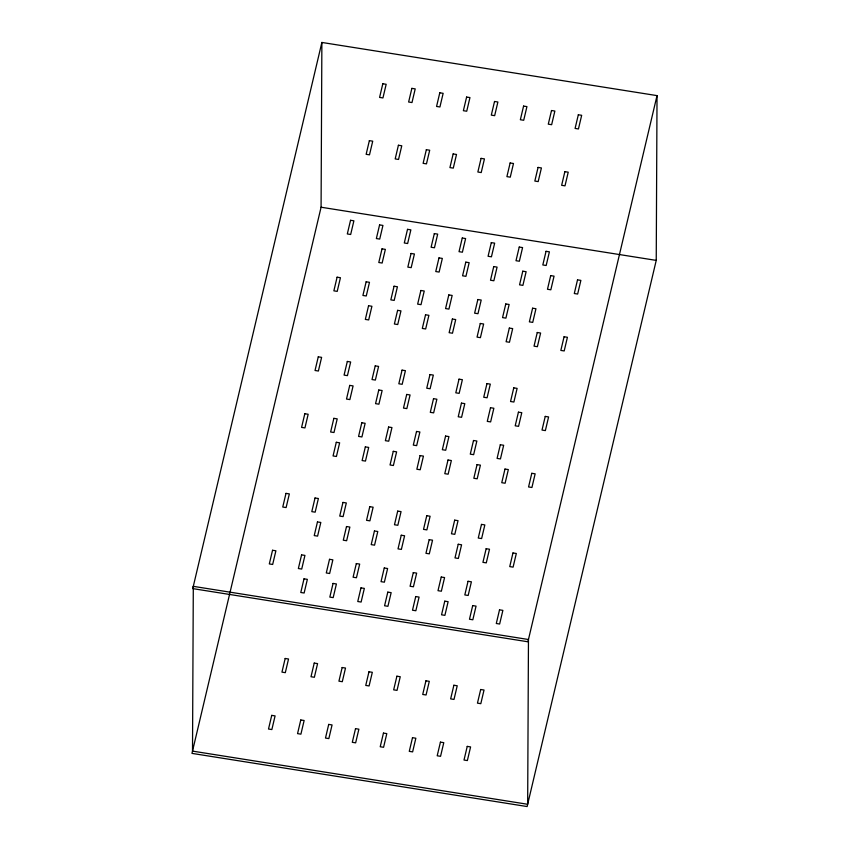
<?xml version="1.0" encoding="UTF-8"?>
<svg xmlns="http://www.w3.org/2000/svg" width="849" height="849" viewBox="0 0 849 849"><rect width="100%" height="100%" fill="white"/><g stroke="black" fill="none" stroke-linecap="round" stroke-linejoin="round"><path stroke-width="1.27" d="M321.081 207.22L321.877 42.45L657.03 95.619L656.235 260.388L527.123 806.55L191.97 753.381L321.081 207.22L656.235 260.388M321.877 42.45L192.765 588.612L527.919 641.78L657.03 95.619M193.307 586.341L192.511 751.11L527.664 804.279L528.46 639.509L193.307 586.341M272.54 550.269L269.313 563.927L272.667 564.458L275.893 550.799L272.54 550.269M285.986 493.375L282.759 507.033L286.113 507.564L289.339 493.906L285.986 493.375M304.812 413.728L301.586 427.387L304.94 427.917L308.166 414.259L304.812 413.728M318.269 356.835L315.032 370.493L318.386 371.024L321.612 357.365L318.269 356.835M337.095 277.188L333.869 290.846L337.212 291.377L340.438 277.719L337.095 277.188M350.541 220.294L347.315 233.953L350.669 234.483L353.895 220.825L350.541 220.294M369.368 140.647L366.142 154.306L369.495 154.836L372.722 141.178L369.368 140.647M382.814 83.754L379.588 97.412L382.941 97.943L386.168 84.284L382.814 83.754M301.586 554.875L298.36 568.533L301.713 569.063L304.94 555.405L301.586 554.875M315.032 497.992L311.806 511.639L315.159 512.17L318.386 498.522L315.032 497.992M333.859 418.334L330.632 431.992L333.986 432.523L337.212 418.865L333.859 418.334M347.315 361.441L344.078 375.099L347.432 375.629L350.658 361.982L347.315 361.441M366.142 281.794L362.916 295.452L366.259 295.983L369.485 282.324L366.142 281.794M379.588 224.9L376.362 238.558L379.715 239.089L382.941 225.431L379.588 224.9M398.414 145.253L395.188 158.912L398.542 159.442L401.768 145.784L398.414 145.253M411.861 88.36L408.634 102.018L411.988 102.549L415.214 88.89L411.861 88.36M271.733 715.367L268.507 729.026L271.86 729.556L275.087 715.898L271.733 715.367M285.179 658.474L281.953 672.132L285.306 672.663L288.533 659.004L285.179 658.474M304.016 578.827L300.779 592.485L304.133 593.016L307.359 579.358L304.016 578.827M317.462 521.933L314.236 535.592L317.59 536.122L320.816 522.464L317.462 521.933M336.289 442.287L333.063 455.945L336.416 456.475L339.642 442.817L336.289 442.287M349.735 385.393L346.509 399.051L349.862 399.582L353.088 385.924L349.735 385.393M368.562 305.746L365.335 319.404L368.689 319.935L371.915 306.277L368.562 305.746M382.018 248.853L378.792 262.511L382.135 263.041L385.361 249.383L382.018 248.853M329.518 559.311L326.281 572.958L329.635 573.5L332.861 559.841L329.518 559.311M342.964 502.417L339.738 516.075L343.092 516.606L346.318 502.948L342.964 502.417M361.791 422.77L358.565 436.418L361.918 436.948L365.144 423.301L361.791 422.77M375.237 365.877L372.011 379.535L375.364 380.065L378.59 366.407L375.237 365.877M394.063 286.23L390.837 299.877L394.191 300.408L397.417 286.76L394.063 286.23M407.52 229.336L404.294 242.984L407.637 243.525L410.863 229.867L407.52 229.336M426.347 149.689L423.12 163.337L426.463 163.868L429.7 150.22L426.347 149.689M439.793 92.796L436.566 106.443L439.92 106.974L443.146 93.326L439.793 92.796M300.779 719.973L297.553 733.632L300.907 734.162L304.133 720.504L300.779 719.973M314.226 663.08L310.999 676.738L314.353 677.269L317.579 663.621L314.226 663.08M333.063 583.433L329.826 597.091L333.179 597.622L336.406 583.963L333.063 583.433M346.509 526.539L343.283 540.197L346.636 540.728L349.862 527.07L346.509 526.539M365.335 446.892L362.109 460.551L365.463 461.081L368.689 447.423L365.335 446.892M378.781 389.999L375.555 403.657L378.909 404.188L382.135 390.529L378.781 389.999M397.608 310.352L394.382 324.01L397.735 324.541L400.961 310.883L397.608 310.352M411.065 253.458L407.838 267.117L411.181 267.647L414.418 253.989L411.065 253.458M356.325 563.566L353.099 577.214L356.453 577.745L359.679 564.097L356.325 563.566M369.771 506.673L366.545 520.32L369.899 520.851L373.125 507.203L369.771 506.673M388.598 427.026L385.372 440.673L388.725 441.204L391.951 427.556L388.598 427.026M402.055 370.132L398.828 383.78L402.171 384.31L405.408 370.663L402.055 370.132M420.881 290.475L417.655 304.133L421.008 304.664L424.235 291.016L420.881 290.475M434.327 233.592L431.101 247.239L434.455 247.77L437.681 234.122L434.327 233.592M453.154 153.934L449.928 167.593L453.281 168.123L456.507 154.465L453.154 153.934M466.61 97.051L463.374 110.699L466.727 111.23L469.953 97.582L466.61 97.051M328.712 724.409L325.485 738.057L328.839 738.598L332.065 724.94L328.712 724.409M342.158 667.516L338.931 681.174L342.285 681.705L345.511 668.046L342.158 667.516M360.984 587.869L357.758 601.516L361.112 602.047L364.338 588.399L360.984 587.869M374.441 530.975L371.204 544.623L374.558 545.164L377.784 531.506L374.441 530.975M393.267 451.328L390.041 464.976L393.384 465.507L396.621 451.859L393.267 451.328M406.713 394.435L403.487 408.082L406.841 408.613L410.067 394.965L406.713 394.435M425.54 314.788L422.314 328.436L425.667 328.966L428.894 315.319L425.54 314.788M438.986 257.894L435.76 271.542L439.113 272.073L442.34 258.425L438.986 257.894M384.257 567.992L381.031 581.65L384.374 582.181L387.611 568.522L384.257 567.992M397.703 511.098L394.477 524.756L397.831 525.287L401.057 511.629L397.703 511.098M416.53 431.451L413.304 445.109L416.657 445.64L419.884 431.982L416.53 431.451M429.976 374.558L426.75 388.216L430.103 388.746L433.33 375.088L429.976 374.558M448.813 294.911L445.576 308.569L448.93 309.1L452.156 295.441L448.813 294.911M462.259 238.017L459.033 251.675L462.387 252.206L465.613 238.548L462.259 238.017M481.086 158.37L477.86 172.018L481.213 172.559L484.439 158.901L481.086 158.37M494.532 101.477L491.306 115.135L494.659 115.666L497.885 102.007L494.532 101.477M355.519 728.665L352.293 742.313L355.646 742.843L358.872 729.195L355.519 728.665M368.975 671.771L365.749 685.419L369.092 685.95L372.318 672.302L368.975 671.771M387.802 592.124L384.576 605.772L387.919 606.303L391.156 592.655L387.802 592.124M401.248 535.231L398.022 548.879L401.375 549.409L404.602 535.761L401.248 535.231M420.075 455.573L416.848 469.232L420.202 469.762L423.428 456.115L420.075 455.573M433.521 398.69L430.294 412.338L433.648 412.869L436.874 399.221L433.521 398.69M452.358 319.033L449.132 332.691L452.475 333.222L455.701 319.564L452.358 319.033M465.804 262.139L462.578 275.798L465.931 276.328L469.157 262.681L465.804 262.139M413.304 572.597L410.078 586.256L413.421 586.786L416.657 573.128L413.304 572.597M426.75 515.704L423.524 529.362L426.877 529.893L430.103 516.245L426.75 515.704M445.576 436.057L442.35 449.715L445.704 450.246L448.93 436.588L445.576 436.057M459.022 379.163L455.796 392.822L459.15 393.352L462.376 379.694L459.022 379.163M477.86 299.517L474.623 313.175L477.976 313.706L481.203 300.047L477.86 299.517M491.306 242.623L488.079 256.281L491.433 256.812L494.659 243.154L491.306 242.623M510.132 162.976L506.906 176.634L510.26 177.165L513.486 163.507L510.132 162.976M523.578 106.083L520.352 119.741L523.706 120.271L526.932 106.613L523.578 106.083M383.451 733.09L380.225 746.749L383.578 747.279L386.804 733.621L383.451 733.09M396.897 676.197L393.671 689.855L397.024 690.386L400.25 676.727L396.897 676.197M415.734 596.55L412.497 610.208L415.851 610.739L419.077 597.08L415.734 596.55M429.18 539.656L425.954 553.315L429.297 553.845L432.534 540.187L429.18 539.656M448.007 460.009L444.78 473.668L448.134 474.198L451.36 460.54L448.007 460.009M461.453 403.116L458.227 416.774L461.58 417.305L464.806 403.646L461.453 403.116M480.279 323.469L477.053 337.117L480.407 337.658L483.633 324L480.279 323.469M493.736 266.575L490.51 280.234L493.853 280.764L497.079 267.106L493.736 266.575M441.236 577.033L437.999 590.681L441.353 591.212L444.579 577.564L441.236 577.033M454.682 520.14L451.456 533.798L454.799 534.329L458.036 520.67L454.682 520.14M473.509 440.493L470.282 454.141L473.636 454.671L476.862 441.024L473.509 440.493M486.955 383.599L483.728 397.247L487.082 397.788L490.308 384.13L486.955 383.599M505.781 303.953L502.555 317.6L505.908 318.131L509.135 304.483L505.781 303.953M519.238 247.059L516.001 260.707L519.355 261.237L522.581 247.59L519.238 247.059M538.064 167.412L534.838 181.06L538.181 181.59L541.418 167.943L538.064 167.412M551.51 110.519L548.284 124.166L551.638 124.697L554.864 111.049L551.51 110.519M412.497 737.696L409.271 751.354L412.625 751.885L415.851 738.227L412.497 737.696M425.943 680.802L422.717 694.461L426.071 694.991L429.297 681.333L425.943 680.802M444.78 601.156L441.544 614.814L444.897 615.345L448.123 601.686L444.78 601.156M458.227 544.262L455 557.92L458.343 558.451L461.58 544.793L458.227 544.262M477.053 464.615L473.827 478.274L477.18 478.804L480.407 465.146L477.053 464.615M490.499 407.722L487.273 421.38L490.626 421.911L493.853 408.252L490.499 407.722M509.326 328.075L506.1 341.733L509.453 342.264L512.679 328.605L509.326 328.075M522.782 271.181L519.556 284.839L522.899 285.37L526.125 271.712L522.782 271.181M468.043 581.289L464.817 594.937L468.17 595.467L471.397 581.82L468.043 581.289M481.489 524.395L478.263 538.043L481.616 538.574L484.843 524.926L481.489 524.395M500.316 444.738L497.089 458.396L500.443 458.927L503.669 445.279L500.316 444.738M513.772 387.855L510.546 401.503L513.889 402.033L517.115 388.386L513.772 387.855M532.599 308.198L529.373 321.856L532.726 322.387L535.952 308.728L532.599 308.198M546.045 251.315L542.819 264.962L546.172 265.493L549.399 251.845L546.045 251.315M564.872 171.657L561.645 185.315L564.999 185.846L568.225 172.188L564.872 171.657M578.328 114.764L575.091 128.422L578.445 128.952L581.671 115.305L578.328 114.764M440.429 742.132L437.203 755.78L440.557 756.31L443.783 742.663L440.429 742.132M453.875 685.239L450.649 698.886L454.003 699.427L457.229 685.769L453.875 685.239M472.702 605.592L469.476 619.239L472.829 619.77L476.056 606.122L472.702 605.592M486.159 548.698L482.922 562.346L486.275 562.876L489.502 549.229L486.159 548.698M504.985 469.051L501.759 482.699L505.102 483.23L508.339 469.582L504.985 469.051M518.431 412.158L515.205 425.805L518.559 426.336L521.785 412.688L518.431 412.158M537.258 332.5L534.032 346.159L537.385 346.689L540.611 333.041L537.258 332.5M550.704 275.617L547.478 289.265L550.831 289.796L554.057 276.148L550.704 275.617M467.237 746.388L464.01 760.035L467.364 760.566L470.59 746.918L467.237 746.388M480.693 689.494L477.456 703.142L480.81 703.672L484.036 690.025L480.693 689.494M499.52 609.837L496.294 623.495L499.637 624.026L502.873 610.378L499.52 609.837M512.966 552.954L509.74 566.601L513.093 567.132L516.319 553.484L512.966 552.954M531.792 473.296L528.566 486.955L531.92 487.485L535.146 473.827L531.792 473.296M545.238 416.403L542.012 430.061L545.366 430.592L548.592 416.944L545.238 416.403M564.076 336.756L560.839 350.414L564.192 350.945L567.419 337.286L564.076 336.756M577.522 279.862L574.295 293.521L577.649 294.051L580.875 280.393L577.522 279.862"/></g></svg>
